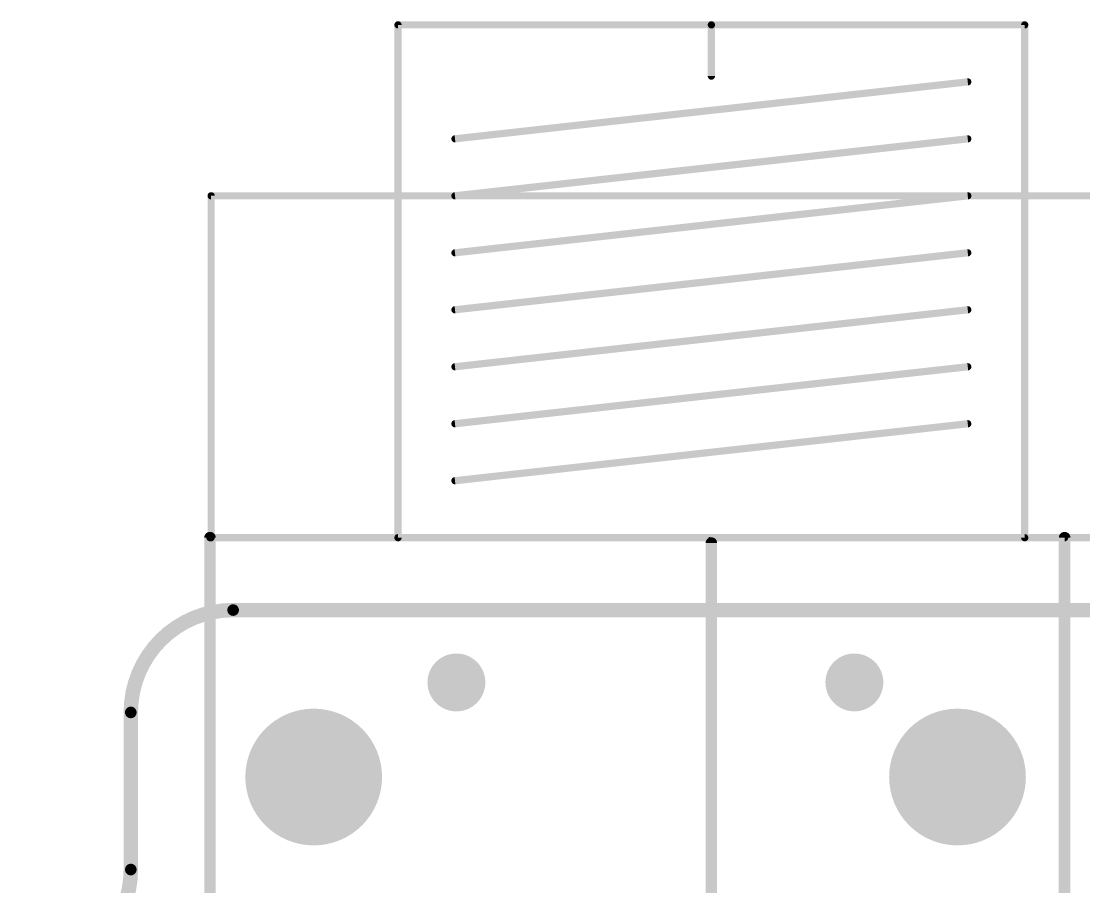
# Model space of a CAD drawing. Extents: x 0 to 108, y -11 to 121.
# Drawn here: x 4.43 to 23.08, y 105.63 to 120.82 of the extents above; entities that cross this region are included whole.
import ezdxf

# ---------------------------------------------------------------- set-up
doc = ezdxf.new("R2010")
doc.units = 0
for name, color, linetype in [('1', 12, 'CONTINUOUS'), ('17', 110, 'CONTINUOUS'), ('18', 110, 'CONTINUOUS'), ('20', 53, 'CONTINUOUS'), ('21', 41, 'CONTINUOUS'), ('23', 53, 'CONTINUOUS'), ('51', 53, 'CONTINUOUS')]:
    doc.layers.add(name, color=color, linetype=linetype)

# ---------------------------------------------------------------- blocks, each defined once
blk = doc.blocks.new('ROUNDP')
at = {"const_width": 0.5}
blk.add_lwpolyline([(0, -0.25, 1), (0, 0.25, 1), (0, -0.25)], format="xyb", dxfattribs=at)
blk = doc.blocks.new('ROUNDV')
at = {"const_width": 0.5}
blk.add_lwpolyline([(0, -0.25, 1), (0, 0.25, 1), (0, -0.25)], format="xyb", dxfattribs=at)

msp = doc.modelspace()

# ---------------------------------------------------------------- linework, layer by layer
at = {"layer": '1'}
for points, const_width in [([(8.1461, 110.49, 0.4142), (6.35, 108.694)], 0.254), ([(8.1461, 110.5535, 1), (8.1461, 110.4265)], 0.127), ([(8.1461, 110.4265, 1), (8.1461, 110.5535)], 0.127), ([(6.4135, 108.694, 1), (6.2865, 108.694)], 0.127), ([(6.2865, 108.694, 1), (6.4135, 108.694)], 0.127), ([(4.554, 104.14, 0.4142), (6.35, 105.9361)], 0.254), ([(6.4135, 105.9361, 1), (6.2865, 105.9361)], 0.127), ([(6.2865, 105.9361, 1), (6.4135, 105.9361)], 0.127)]:
    msp.add_lwpolyline(points, format="xyb", dxfattribs=dict(at, const_width=const_width))
at = {"layer": '1', "const_width": 0.254}
for points in [[(25.4, 110.49), (8.1461, 110.49)], [(6.35, 108.694), (6.35, 105.9361)]]:
    msp.add_lwpolyline(points, dxfattribs=at)
at = {"layer": '20'}
for points, const_width in [([(8.1461, 110.49, 0.4142), (6.35, 108.694)], 0.2032), ([(8.1461, 110.5408, 1), (8.1461, 110.4392)], 0.1016), ([(8.1461, 110.4392, 1), (8.1461, 110.5408)], 0.1016), ([(6.4008, 108.694, 1), (6.2992, 108.694)], 0.1016), ([(6.2992, 108.694, 1), (6.4008, 108.694)], 0.1016), ([(4.554, 104.14, 0.4142), (6.35, 105.9361)], 0.2032), ([(6.4008, 105.9361, 1), (6.2992, 105.9361)], 0.1016), ([(6.2992, 105.9361, 1), (6.4008, 105.9361)], 0.1016)]:
    msp.add_lwpolyline(points, format="xyb", dxfattribs=dict(at, const_width=const_width))
at = {"layer": '20', "const_width": 0.2032}
for points in [[(8.1461, 110.49), (76.944, 110.49)], [(6.35, 108.694), (6.35, 105.9361)]]:
    msp.add_lwpolyline(points, dxfattribs=at)
at = {"layer": '21'}
for points, const_width in [([(7.74, 111.76), (7.74, 90.76)], 0.2032), ([(22.74, 111.76), (7.74, 111.76)], 0.127), ([(16.54, 111.665), (16.54, 87.76)], 0.2032), ([(22.74, 90.76), (22.74, 111.76)], 0.2032)]:
    msp.add_lwpolyline(points, dxfattribs=dict(at, const_width=const_width))
for points, const_width in [([(7.7908, 111.76, 1), (7.6892, 111.76)], 0.1016), ([(7.74, 111.7918, 1), (7.74, 111.7283)], 0.0635), ([(16.5908, 111.665, 1), (16.4892, 111.665)], 0.1016), ([(22.7908, 111.76, 1), (22.6892, 111.76)], 0.1016), ([(22.74, 111.7283, 1), (22.74, 111.7918)], 0.0635)]:
    msp.add_lwpolyline(points, format="xyb", dxfattribs=dict(at, const_width=const_width))
at = {"layer": '23'}
msp.add_point((16.51, 111.76), dxfattribs=at)
at = {"layer": '51', "const_width": 0.127}
for points in [[(11.04, 111.76), (11.04, 120.76)], [(11.04, 120.76), (16.54, 120.76)], [(16.54, 120.76), (22.04, 120.76)], [(16.54, 120.76), (16.54, 119.86)], [(22.04, 120.76), (22.04, 111.76)], [(21.04, 119.76), (12.04, 118.76)], [(21.04, 118.76), (12.04, 117.76)], [(7.76, 117.76), (7.76, 111.76)], [(25.26, 117.76), (7.76, 117.76)], [(21.04, 117.76), (12.04, 116.76)], [(21.04, 116.76), (12.04, 115.76)], [(21.04, 115.76), (12.04, 114.76)], [(21.04, 114.76), (12.04, 113.76)], [(21.04, 113.76), (12.04, 112.76)], [(25.26, 111.76), (7.76, 111.76)], [(22.04, 111.76), (11.04, 111.76)]]:
    msp.add_lwpolyline(points, dxfattribs=at)
at = {"layer": '51', "const_width": 0.0635}
for points in [[(11.04, 120.7918, 1), (11.04, 120.7283)], [(11.0718, 120.76, 1), (11.0083, 120.76)], [(16.54, 120.7918, 1), (16.54, 120.7283)], [(16.5717, 120.76, 1), (16.5083, 120.76)], [(16.54, 120.7283, 1), (16.54, 120.7918)], [(22.0718, 120.76, 1), (22.0083, 120.76)], [(22.04, 120.7283, 1), (22.04, 120.7918)], [(16.5083, 119.86, 1), (16.5717, 119.86)], [(21.0435, 119.7284, 1), (21.0365, 119.7916)], [(12.0365, 118.7916, 1), (12.0435, 118.7284)], [(21.0435, 118.7284, 1), (21.0365, 118.7916)], [(7.7918, 117.76, 1), (7.7283, 117.76)], [(7.76, 117.7918, 1), (7.76, 117.7283)], [(12.0365, 117.7916, 1), (12.0435, 117.7284)], [(21.0435, 117.7284, 1), (21.0365, 117.7916)], [(12.0365, 116.7916, 1), (12.0435, 116.7284)], [(21.0435, 116.7284, 1), (21.0365, 116.7916)], [(12.0365, 115.7916, 1), (12.0435, 115.7284)], [(21.0435, 115.7284, 1), (21.0365, 115.7916)], [(12.0365, 114.7916, 1), (12.0435, 114.7284)], [(21.0435, 114.7284, 1), (21.0365, 114.7916)], [(12.0365, 113.7916, 1), (12.0435, 113.7284)], [(21.0435, 113.7284, 1), (21.0365, 113.7916)], [(12.0365, 112.7916, 1), (12.0435, 112.7284)], [(7.76, 111.7918, 1), (7.76, 111.7283)], [(7.7283, 111.76, 1), (7.7918, 111.76)], [(11.04, 111.7918, 1), (11.04, 111.7283)], [(11.0083, 111.76, 1), (11.0718, 111.76)], [(22.0083, 111.76, 1), (22.0718, 111.76)], [(22.04, 111.7283, 1), (22.04, 111.7918)]]:
    msp.add_lwpolyline(points, format="xyb", dxfattribs=at)

# ---------------------------------------------------------------- block references
at = {"layer": '17', "xscale": 2.4, "yscale": 2.4, "rotation": 270}
for p in [(9.56, 107.56), (20.86, 107.56)]:
    msp.add_blockref('ROUNDP', p, dxfattribs=at)
at = {"layer": '18', "xscale": 1.016, "yscale": 1.016}
for p in [(12.065, 109.22), (12.065, 109.22), (19.05, 109.22), (19.05, 109.22)]:
    msp.add_blockref('ROUNDV', p, dxfattribs=at)

doc.saveas('drawing.dxf')
